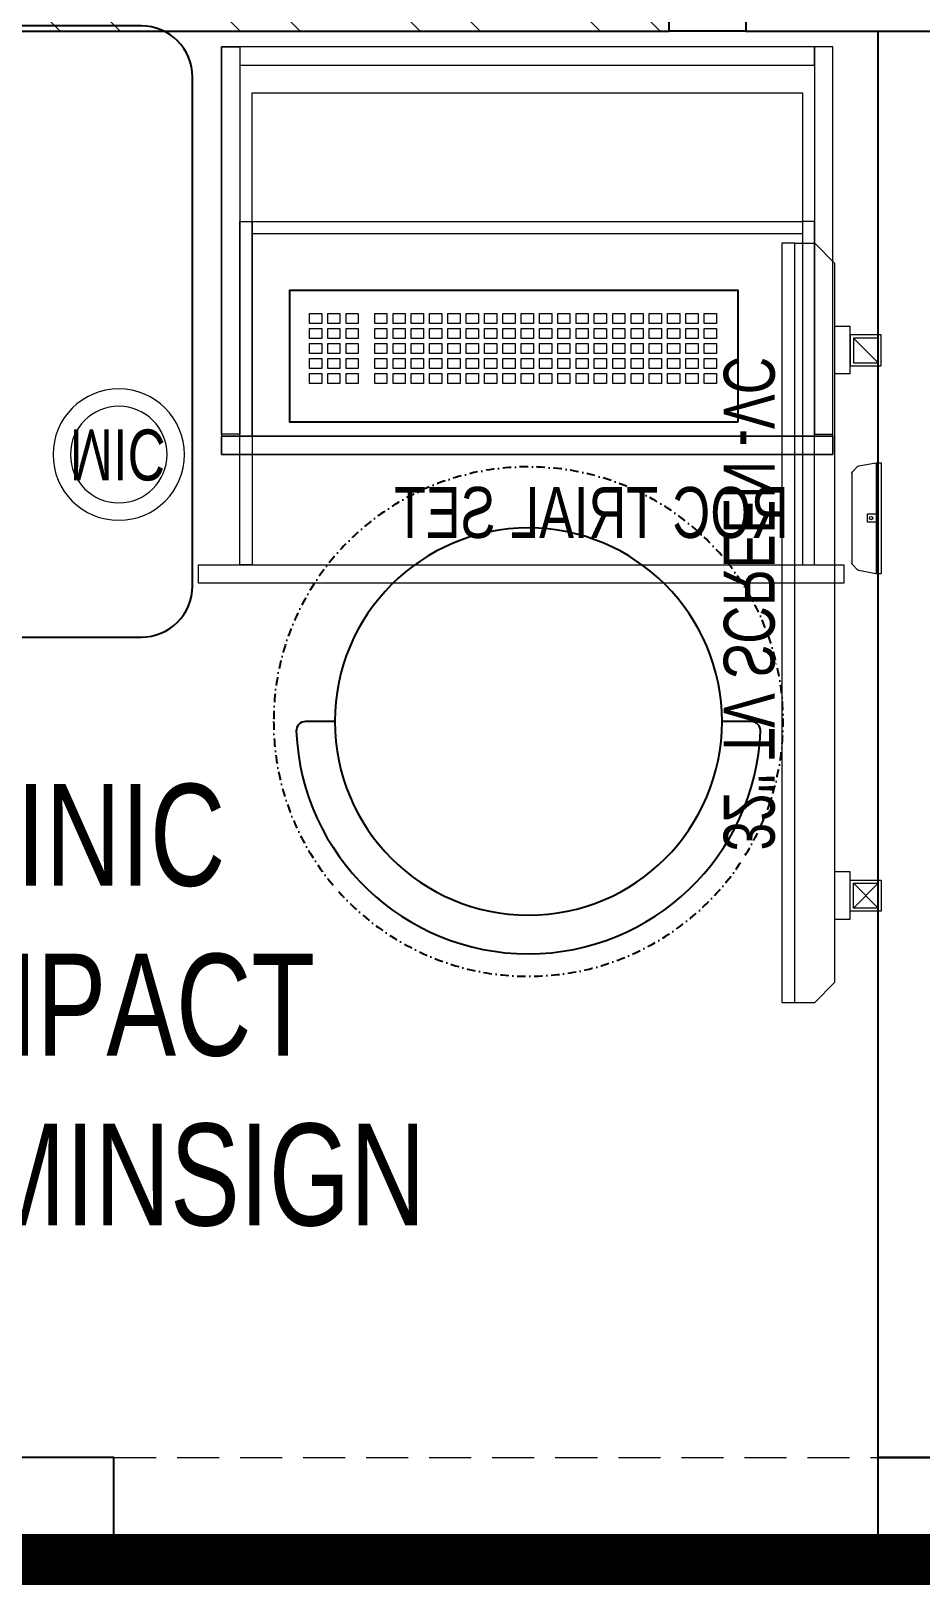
# Model space of a CAD drawing. Header units: feet. Extents: x 9895686 to 9903211, y -6853034 to -6842446.
# Drawn here: x 9899405 to 9900278, y -6845236 to -6843711 of the extents above; entities that cross this region are included whole.
import ezdxf

# ---------------------------------------------------------------- set-up
doc = ezdxf.new("R2010")
doc.units = ezdxf.units.FT
doc.header["$LTSCALE"] = 33
doc.header["$MEASUREMENT"] = 0
for name, pattern in [('a_p6_plan_L18$0$HIDDEN', [0.375, 0.25, -0.125]), ('ACAD_ISO03W100', [30, 12, -18]), ('DASHDOT2', [0.5, 0.25, -0.125, 0, -0.125]), ('HIDDEN', [9.525, 6.35, -3.175])]:
    doc.linetypes.add(name, pattern=pattern)
doc.layers.add('A-WALL', color=1, linetype='Continuous')
doc.layers.add('PDF_Geometry', color=7, linetype='Continuous')
for name, color, linetype, lineweight in [('A-WALL HATCH', 251, 'Continuous', 5), ('LENS-CURTAIN', 5, 'a_p6_plan_L18$0$HIDDEN', 9), ('LENS-DIM', 252, 'Continuous', 5), ('LENS-FURNITURE', 13, 'Continuous', 9), ('LENS-PARTITION', 21, 'Continuous', 25), ('LENS-TEXT', 31, 'Continuous', 5), ('LENS_DIMENSION', 193, 'Continuous', 0), ('LK-EQPMT', 3, 'Continuous', 18), ('LK-FLUTTED FINISH', 20, 'Continuous', 30), ('LN-ELEVATION-1', 81, 'Continuous', 25), ('LN-ELEVATION-2', 103, 'Continuous', 20)]:
    doc.layers.add(name, color=color, linetype=linetype, lineweight=lineweight)
doc.styles.add('LK TXT', font='GILC____.TTF', dxfattribs={"height": 100})
doc.styles.get("Standard").update_dxf_attribs({"font": 'GILC____.TTF'})

# ---------------------------------------------------------------- blocks, each defined once
blk = doc.blocks.new('A$Ca0fa8df8')
at = {"layer": 'A-WALL HATCH'}
h = blk.add_hatch(dxfattribs=at)
h.set_pattern_fill('ANSI32', color=256, scale=333)
h.set_pattern_definition([(45, (-4280107.18, 6016184.15), (-88.2999593, 88.2999593), []), (45, (-4280048.31, 6016184.15), (-88.2999593, 88.2999593), [])])
h.paths.add_polyline_path([(-1265, 4380), (-1265, 3180), (-1190, 3180), (-1190, 4380)])
h = blk.add_hatch(dxfattribs=at)
h.set_pattern_fill('ANSI32', color=256, scale=333)
h.set_pattern_definition([(45, (14451.43, 556799.08), (-88.29996, 88.29996), []), (45, (14510.3, 556799.08), (-88.29996, 88.29996), [])])
h.paths.add_polyline_path([(-875, 3180), (-875, 3105), (-1265, 3105), (-1265, 3180)])
at = {"layer": 'A-WALL'}
for points in [[(-1265, 4380), (-1265, 3180), (-1190, 3180), (-1190, 4380)], [(-875, 3180), (-875, 3105), (-1265, 3105), (-1265, 3180)]]:
    blk.add_lwpolyline(points, close=True, dxfattribs=at)
blk = doc.blocks.new('MOROTISED TABLE-TRIAL SET 950x600')
at = {"layer": 'PDF_Geometry', "lineweight": 25}
blk.add_lwpolyline([(415.6, 0), (550, 0, 0.414252), (600, 50), (600, 900, 0.414252), (550, 950), (50, 950, 0.414293), (0, 900), (0, 50, 0.414164), (50, 0), (415.6, 0)], format="xyb", dxfattribs=at)
blk = doc.blocks.new('TRIAL SET ROC')
at = {"layer": 'LENS-DIM', "ltscale": 0.5}
for points in [[(-400.4, -364.3), (-430.4, -364.3)], [(169.6, -364.3), (139.6, -364.3)]]:
    blk.add_lwpolyline(points, dxfattribs=at)
at = {"layer": 'LENS-FURNITURE'}
blk.add_lwpolyline([(-430.4, 18), (169.6, 18), (169.6, -382.3), (-430.4, -382.3)], close=True, dxfattribs=at)
at = {"layer": 'LENS-FURNITURE', "color": 146}
for points in [[(-412.4, -153.6), (-400.4, -153.6), (-400.4, -490.6), (-412.4, -490.6)], [(139.6, -153.6), (-400.4, -153.6), (-400.4, -165.6), (139.6, -165.6)], [(151.6, -153.6), (139.6, -153.6), (139.6, -490.6), (151.6, -490.6)], [(192.1, -490.6), (-440.9, -490.6), (-440.9, -508.6), (192.1, -508.6)]]:
    blk.add_lwpolyline(points, close=True, dxfattribs=at)
at = {"layer": 'LN-ELEVATION-2'}
for points in [[(-430.4, 18), (-412.4, 18), (-412.4, -362.3), (-430.4, -362.3)], [(-412.4, 18), (151.6, 18), (151.6, 0), (-412.4, 0)], [(169.6, 18), (151.6, 18), (151.6, -362.3), (169.6, -362.3)], [(169.6, -364.3), (-430.4, -364.3), (-430.4, -382.3), (169.6, -382.3)], [(169.6, -382.3), (-430.4, -382.3), (-430.4, -364.3), (169.6, -364.3)]]:
    blk.add_lwpolyline(points, close=True, dxfattribs=at)
at = {"layer": 'LN-ELEVATION-2', "linetype": 'HIDDEN', "ltscale": 100}
blk.add_lwpolyline([(-400.4, -364.3), (139.6, -364.3), (139.6, -27.4), (-400.4, -27.4)], close=True, dxfattribs=at)
at = {"insert": (-386.9, -414.1), "char_height": 50, "attachment_point": 1}
blk.add_mtext_dynamic_manual_height_columns('ROC TRIAL SET', width=625.228, gutter_width=500, heights=[0], dxfattribs=at)
blk = doc.blocks.new('*U25')
at = {"layer": 'LK-EQPMT', "ltscale": 12}
blk.add_lwpolyline([(6, 4.9), (-6, 4.9), (-6, -4.9), (6, -4.9)], close=True, dxfattribs=at)
blk = doc.blocks.new('*U26')
at = {"color": 0, "linetype": 'ByBlock', "lineweight": -2}
for p in [(0, 0), (18, 0), (35.9, 0), (53.9, 0), (71.8, 0), (89.8, 0), (107.8, 0), (125.7, 0), (143.7, 0), (161.6, 0), (179.6, 0), (197.6, 0), (215.5, 0), (233.5, 0), (251.4, 0), (269.4, 0), (287.4, 0), (305.3, 0), (323.3, 0), (0, -14.7), (18, -14.7), (35.9, -14.7), (53.9, -14.7), (71.8, -14.7), (89.8, -14.7), (107.8, -14.7), (125.7, -14.7), (143.7, -14.7), (161.6, -14.7), (179.6, -14.7), (197.6, -14.7), (215.5, -14.7), (233.5, -14.7), (251.4, -14.7), (269.4, -14.7), (287.4, -14.7), (305.3, -14.7), (323.3, -14.7), (0, -29.5), (18, -29.5), (35.9, -29.5), (53.9, -29.5), (71.8, -29.5), (89.8, -29.5), (107.8, -29.5), (125.7, -29.5), (143.7, -29.5), (161.6, -29.5), (179.6, -29.5), (197.6, -29.5), (215.5, -29.5), (233.5, -29.5), (251.4, -29.5), (269.4, -29.5), (287.4, -29.5), (305.3, -29.5), (323.3, -29.5), (0, -44.2), (18, -44.2), (35.9, -44.2), (53.9, -44.2), (71.8, -44.2), (89.8, -44.2), (107.8, -44.2), (125.7, -44.2), (143.7, -44.2), (161.6, -44.2), (179.6, -44.2), (197.6, -44.2), (215.5, -44.2), (233.5, -44.2), (251.4, -44.2), (269.4, -44.2), (287.4, -44.2), (305.3, -44.2), (323.3, -44.2), (0, -59), (18, -59), (35.9, -59), (53.9, -59), (71.8, -59), (89.8, -59), (107.8, -59), (125.7, -59), (143.7, -59), (161.6, -59), (179.6, -59), (197.6, -59), (215.5, -59), (233.5, -59), (251.4, -59), (269.4, -59), (287.4, -59), (305.3, -59), (323.3, -59)]:
    blk.add_blockref('*U25', p, dxfattribs=at)
blk = doc.blocks.new('*U23')
at = {"layer": 'LK-EQPMT', "ltscale": 12}
blk.add_lwpolyline([(6, 4.9), (-6, 4.9), (-6, -4.9), (6, -4.9)], close=True, dxfattribs=at)
blk = doc.blocks.new('*U24')
at = {"color": 0, "linetype": 'ByBlock', "lineweight": -2}
for p in [(0, 0), (18, 0), (35.9, 0), (0, -14.7), (18, -14.7), (35.9, -14.7), (0, -29.5), (18, -29.5), (35.9, -29.5), (0, -44.2), (18, -44.2), (35.9, -44.2), (0, -59), (18, -59), (35.9, -59)]:
    blk.add_blockref('*U23', p, dxfattribs=at)
blk = doc.blocks.new('*U18')
at = {"ltscale": 12}
blk.add_lwpolyline([(8, 0), (8, 129.1), (448, 129.1), (448, 0)], close=True, dxfattribs=at)
for name, p in [('*U26', (35.2, 101.6)), ('*U24', (386.6, 101.6))]:
    blk.add_blockref(name, p)
blk = doc.blocks.new('MIC')
at = {"layer": 'LK-EQPMT', "ltscale": 12}
for radius in [64.5, 47.4]:
    blk.add_circle((234.5, 64.5), radius, dxfattribs=at)
at = {"layer": 'LK-EQPMT', "ltscale": 12, "insert": (233.2, 64.5), "char_height": 50, "attachment_point": 5}
blk.add_mtext_dynamic_manual_height_columns('MIC', width=466.48, gutter_width=12.5, heights=[0], dxfattribs=at)
blk = doc.blocks.new('DOCTOR STOOL')
at = {"layer": 'LN-ELEVATION-1', "ltscale": 100}
blk.add_lwpolyline([(228, 37.8), (228, 9.1, -0.426474), (218.5, 0, -0.959166), (218.5, 455.6, -0.426474), (228, 446.5), (228, 417.8)], format="xyb", dxfattribs=at)
at = {"layer": 'LN-ELEVATION-1', "linetype": 'DASHDOT2'}
blk.add_circle((228, 227.8), 250, dxfattribs=at)
at = {"layer": 'LN-ELEVATION-1', "ltscale": 100}
blk.add_circle((228, 227.8), 190, dxfattribs=at)
blk = doc.blocks.new('32INCH VC FOR CLINIC')
at = {"layer": 'LK-EQPMT'}
for p, q in [((116.9, 152.6), (92.6, 128.3)), ((92.6, 152.6), (116.9, 128.3)), ((627.7, 152.6), (652, 128.3))]:
    blk.add_line(p, q, dxfattribs=at)
at = {"layer": 'LK-EQPMT', "ltscale": 12}
for p, q in [((81.5, 109.7), (81.5, 125.2)), ((81.5, 125.2), (128, 125.2)), ((128, 125.2), (128, 109.7)), ((617, 125.2), (617, 109.7)), ((617, 125.2), (663.5, 125.2)), ((663.5, 109.7), (663.5, 125.2)), ((0, 90.3), (19.4, 109.7)), ((725.6, 109.7), (19.4, 109.7)), ((745, 90.3), (725.6, 109.7)), ((0, 70.9), (0, 90.3)), ((745, 70.9), (745, 90.3))]:
    blk.add_line(p, q, dxfattribs=at)
at = {"layer": 'LK-EQPMT'}
for points in [[(89.6, 125.2), (119.9, 125.2), (119.9, 155.6), (89.6, 155.6)], [(92.6, 128.3), (116.9, 128.3), (116.9, 152.6), (92.6, 152.6)], [(655, 125.2), (624.7, 125.2), (624.7, 155.6), (655, 155.6)], [(652, 128.3), (627.7, 128.3), (627.7, 152.6), (652, 152.6)]]:
    blk.add_lwpolyline(points, close=True, dxfattribs=at)
at = {"layer": 'LK-EQPMT', "ltscale": 12}
blk.add_lwpolyline([(0, 58), (0, 70.9), (745, 70.9), (745, 58)], close=True, dxfattribs=at)
at = {"layer": 'LENS-TEXT', "color": 0, "ltscale": 2, "insert": (391.2, 25.6), "char_height": 50, "attachment_point": 5}
blk.add_mtext_dynamic_manual_height_columns('32" TV SCREEN -VC', width=466.48, gutter_width=12.5, heights=[0], dxfattribs=at)
blk = doc.blocks.new('A$C142a10c7')
at = {"color": 7, "linetype": 'Continuous', "lineweight": 0}
for p, q in [((3, 22.3), (0, 5)), ((8.7, 28.4), (3.6, 23.4)), ((99.8, 28.4), (104.9, 23.4)), ((105.4, 22.3), (108.5, 5)), ((0, 5), (0, 0)), ((50.7, 5), (57.7, 5)), ((58.2, 5), (63, 5)), ((108.5, 5), (108.5, 0))]:
    blk.add_line(p, q, dxfattribs=at)
for points in [[(10.1, 29), (10.1, 29), (10.2, 29), (10.5, 29), (10.8, 29), (11.1, 29), (11.6, 29), (12.1, 29), (12.8, 29), (13.5, 29), (14.2, 29), (15.1, 29), (16, 29), (17, 29), (18.1, 29), (19.2, 29), (20.4, 29), (21.7, 29), (23, 29), (24.4, 29), (25.8, 29), (27.3, 29), (28.8, 29), (30.3, 29), (31.9, 29), (33.5, 29), (35.2, 29), (36.9, 29), (38.6, 29), (40.3, 29), (42, 29), (43.8, 29), (45.5, 29), (63, 29), (64.7, 29), (66.5, 29), (68.2, 29), (69.9, 29), (71.6, 29), (73.3, 29), (74.9, 29), (76.5, 29), (78.1, 29), (79.7, 29), (81.2, 29), (82.7, 29), (84.1, 29), (85.5, 29), (86.8, 29), (88, 29), (89.2, 29), (90.4, 29), (91.4, 29), (92.5, 29), (93.4, 29), (94.2, 29), (95, 29), (95.7, 29), (96.4, 29), (96.9, 29), (97.3, 29), (97.7, 29), (98, 29), (98.3, 29), (98.4, 29), (98.4, 29)], [(0, 5), (0, 5), (0.2, 5), (0.4, 5), (0.7, 5), (1, 5), (1.5, 5), (2, 5), (2.6, 5), (3.3, 5), (4, 5), (4.9, 5), (5.8, 5), (6.8, 5), (7.8, 5), (8.9, 5), (10.1, 5), (11.3, 5), (12.7, 5), (14, 5), (15.4, 5), (16.9, 5), (18.4, 5), (20, 5), (21.6, 5), (23.3, 5), (25, 5), (26.8, 5), (28.5, 5), (30.3, 5), (32.2, 5), (34, 5), (35.9, 5), (37.8, 5), (39.7, 5), (41.6, 5), (43.6, 5), (45.5, 5)], [(0, 5), (0, 5), (0.2, 5), (0.4, 5), (0.7, 5), (1, 5), (1.5, 5), (2, 5), (2.6, 5), (3.3, 5), (4, 5), (4.9, 5), (5.8, 5), (6.8, 5), (7.8, 5), (8.9, 5), (10.1, 5), (11.3, 5), (12.7, 5), (14, 5), (15.4, 5), (16.9, 5), (18.4, 5), (20, 5), (21.6, 5), (23.3, 5), (25, 5), (26.8, 5), (28.5, 5), (30.3, 5), (32.2, 5), (34, 5), (35.9, 5), (37.8, 5), (39.7, 5), (41.6, 5), (43.6, 5), (45.5, 5), (50.2, 5)], [(0, 0), (0, 0), (0.2, 0), (0.4, 0), (0.7, 0), (1, 0), (1.5, 0), (2, 0), (2.6, 0), (3.3, 0), (4, 0), (4.9, 0), (5.8, 0), (6.8, 0), (7.8, 0), (8.9, 0), (10.1, 0), (11.3, 0), (12.7, 0), (14, 0), (15.4, 0), (16.9, 0), (18.4, 0), (20, 0), (21.6, 0), (23.3, 0), (25, 0), (26.8, 0), (28.5, 0), (30.3, 0), (32.2, 0), (34, 0), (35.9, 0), (37.8, 0), (39.7, 0), (41.6, 0), (43.6, 0), (45.5, 0)], [(45.5, 5), (63, 5), (64.9, 5), (66.8, 5), (68.8, 5), (70.7, 5), (72.6, 5), (74.4, 5), (76.3, 5), (78.1, 5), (79.9, 5), (81.7, 5), (83.5, 5), (85.2, 5), (86.8, 5), (88.5, 5), (90, 5), (91.6, 5), (93, 5), (94.5, 5), (95.8, 5), (97.1, 5), (98.4, 5), (99.6, 5), (100.7, 5), (101.7, 5), (102.7, 5), (103.6, 5), (104.4, 5), (105.2, 5), (105.9, 5), (106.5, 5), (107, 5), (107.5, 5), (107.8, 5), (108.1, 5), (108.3, 5), (108.4, 5), (108.5, 5)], [(45.5, 0), (63, 0), (64.9, 0), (66.8, 0), (68.8, 0), (70.7, 0), (72.6, 0), (74.4, 0), (76.3, 0), (78.1, 0), (79.9, 0), (81.7, 0), (83.5, 0), (85.2, 0), (86.8, 0), (88.5, 0), (90, 0), (91.6, 0), (93, 0), (94.5, 0), (95.8, 0), (97.1, 0), (98.4, 0), (99.6, 0), (100.7, 0), (101.7, 0), (102.7, 0), (103.6, 0), (104.4, 0), (105.2, 0), (105.9, 0), (106.5, 0), (107, 0), (107.5, 0), (107.8, 0), (108.1, 0), (108.3, 0), (108.4, 0), (108.5, 0)], [(58.2, 5), (58.2, 13.4), (50.2, 13.4), (50.2, 5)], [(63, 5), (64.9, 5), (66.8, 5), (68.8, 5), (70.7, 5), (72.6, 5), (74.4, 5), (76.3, 5), (78.1, 5), (79.9, 5), (81.7, 5), (83.5, 5), (85.2, 5), (86.8, 5), (88.5, 5), (90, 5), (91.6, 5), (93, 5), (94.5, 5), (95.8, 5), (97.1, 5), (98.4, 5), (99.6, 5), (100.7, 5), (101.7, 5), (102.7, 5), (103.6, 5), (104.4, 5), (105.2, 5), (105.9, 5), (106.5, 5), (107, 5), (107.5, 5), (107.8, 5), (108.1, 5), (108.3, 5), (108.4, 5), (108.5, 5)]]:
    blk.add_lwpolyline(points, dxfattribs=at)
for points in [[(3.6, 23.4), (3.3, 23.1), (3.1, 22.7), (3.1, 22.3)], [(10.1, 29), (9.5, 29), (9, 28.8), (8.7, 28.4)], [(99.8, 28.4), (99.5, 28.8), (99, 29), (98.4, 29)], [(105.4, 22.3), (105.4, 22.7), (105.2, 23.1), (104.9, 23.4)], [(54.2, 11.6), (53.4, 11.6), (52.6, 10.9), (52.6, 10)], [(52.6, 10), (52.6, 9.1), (53.4, 8.4), (54.2, 8.4)], [(55.8, 10), (55.8, 10.9), (55.1, 11.6), (54.2, 11.6)], [(54.2, 8.4), (55.1, 8.4), (55.8, 9.1), (55.8, 10)]]:
    blk.add_open_spline(points, degree=3, dxfattribs=at)

msp = doc.modelspace()

# ---------------------------------------------------------------- linework, layer by layer
at = {"layer": 'LENS-CURTAIN', "ltscale": 5}
msp.add_lwpolyline([(9900235.9, -6845210.8), (9899485.9, -6845210.8), (9899485.9, -6845110.8), (9900235.9, -6845110.8)], close=True, dxfattribs=at)
at = {"layer": 'LENS-PARTITION'}
for points in [[(9900335.9, -6843710.8), (9900335.9, -6843610.8), (9900105.9, -6843610.8), (9900105.9, -6843710.8)], [(9900335.9, -6843710.8), (9900335.9, -6845110.8), (9900235.9, -6845110.8), (9900235.9, -6843710.8)], [(9897960.9, -6845110.8), (9897960.9, -6845210.8), (9899485.9, -6845210.8), (9899485.9, -6845110.8)], [(9900335.9, -6845210.8), (9900235.9, -6845210.8), (9900235.9, -6845110.8), (9900335.9, -6845110.8)]]:
    msp.add_lwpolyline(points, close=True, dxfattribs=at)
at = {"layer": 'LK-FLUTTED FINISH', "linetype": 'ACAD_ISO03W100', "ltscale": 0.05, "const_width": 50}
msp.add_lwpolyline([(9897195.9, -6845210.8), (9901160.9, -6845210.8)], dxfattribs=at)

# ---------------------------------------------------------------- block references
at = {"xscale": -1}
for name, p in [('TRIAL SET ROC', (9899761.1, -6843744.2)), ('*U18', (9900106.3, -6844094.5))]:
    msp.add_blockref(name, p, dxfattribs=at)
for name, p, rotation in [('32INCH VC FOR CLINIC', (9900083.3, -6844664.1), 270), ('MIC', (9899256.1, -6844062), 180), ('A$C142a10c7', (9900238.9, -6844134.6), 90)]:
    msp.add_blockref(name, p, dxfattribs=dict(at, rotation=rotation))
at = {"layer": 'LENS-FURNITURE', "rotation": 270}
msp.add_blockref('MOROTISED TABLE-TRIAL SET 950x600', (9898612.9, -6843705.7), dxfattribs=at)
at = {"layer": 'LENS-FURNITURE', "xscale": -1, "rotation": 270}
msp.add_blockref('DOCTOR STOOL', (9899664.8, -6844616.5), dxfattribs=at)
at = {"layer": 'LENS_DIMENSION', "rotation": 90}
msp.add_blockref('A$Ca0fa8df8', (9903210.9, -6842445.8), dxfattribs=at)

# ---------------------------------------------------------------- texts
at = {"layer": 'LENS-TEXT', "color": 0, "linetype": 'Continuous', "ltscale": 3, "insert": (9899427.2, -6844667.1), "char_height": 100, "attachment_point": 5, "style": 'LK TXT'}
msp.add_mtext_dynamic_manual_height_columns('CLINIC COMPACT ROC- MINSIGN', width=730.507, gutter_width=1, heights=[0], dxfattribs=at)

doc.saveas('drawing.dxf')
